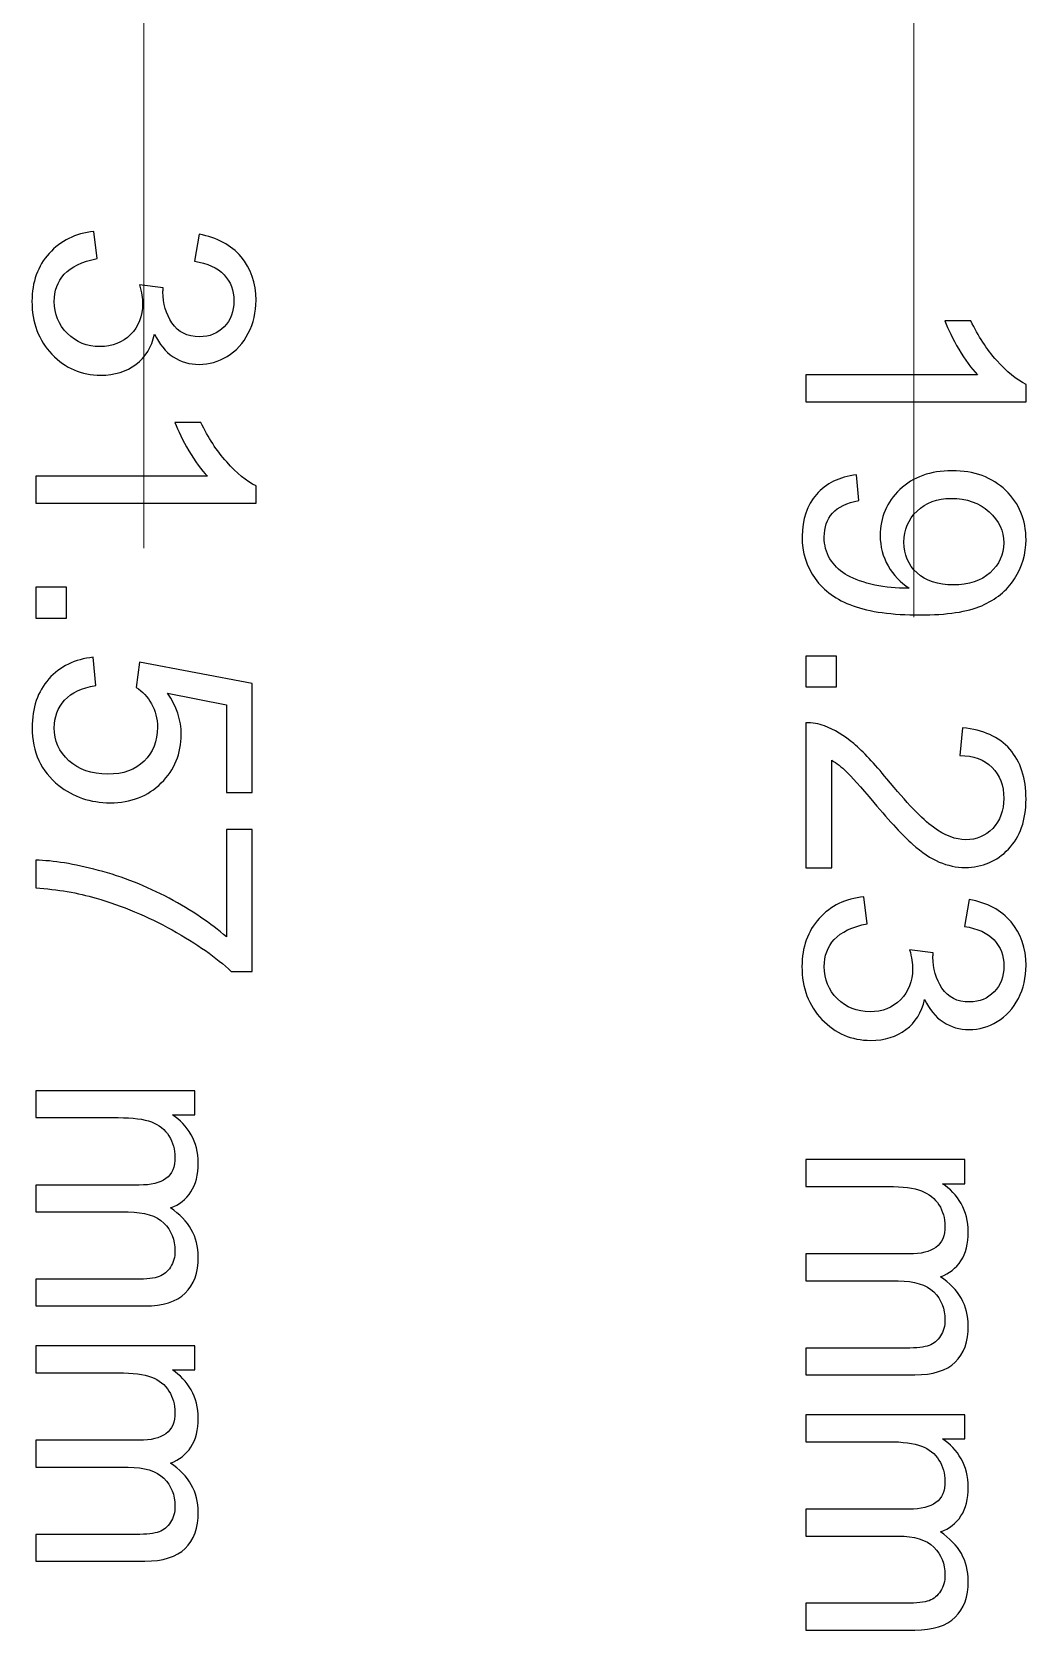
# Model space of a CAD drawing. Header units: millimetres. Extents: x -819 to 558, y -342 to 336.
# Drawn here: x 406.92 to 434.4, y -341.8 to -297.64 of the extents above; entities that cross this region are included whole.
import ezdxf

# ---------------------------------------------------------------- set-up
doc = ezdxf.new("R2010")
doc.units = ezdxf.units.MM
doc.header["$MEASUREMENT"] = 0
doc.layers.add('#Layer 1', color=7, linetype='Continuous')

msp = doc.modelspace()

# ---------------------------------------------------------------- linework, layer by layer
at = {"layer": '#Layer 1', "color": 250, "lineweight": 20}
for points in [[(410.016, -277.3101), (410.016, -277.3101), (410.0162, -311.904), (410.0162, -311.904)], [(431.2985, -296.5365), (431.2985, -296.5365), (431.2986, -313.8081), (431.2986, -313.8081)]]:
    msp.add_open_spline(points, degree=3, dxfattribs=at)
at = {"layer": '#Layer 1', "color": 250}
for points, knots in [([(408.6271, -303.1565), (408.6271, -303.1565), (408.7259, -303.9002), (408.7259, -303.9002), (408.7259, -303.9002), (408.304, -303.9862), (408.0006, -304.1316), (407.8143, -304.3362), (407.8143, -304.3362), (407.628, -304.5422), (407.5349, -304.792), (407.5349, -305.0869), (407.5349, -305.0869), (407.5349, -305.4369), (407.6563, -305.7332), (407.899, -305.9745), (407.899, -305.9745), (408.1417, -306.2144), (408.4423, -306.3357), (408.8007, -306.3357), (408.8007, -306.3357), (409.1422, -306.3357), (409.4244, -306.2243), (409.6459, -306.0013), (409.6459, -306.0013), (409.8675, -305.7769), (409.979, -305.4933), (409.979, -305.149), (409.979, -305.149), (409.979, -305.0079), (409.9507, -304.8329), (409.8957, -304.6241), (409.8957, -304.6241), (409.8957, -304.6241), (410.549, -304.7073), (410.549, -304.7073), (410.549, -304.7073), (410.5434, -304.7567), (410.5406, -304.7962), (410.5406, -304.8273), (410.5406, -304.8273), (410.5406, -305.1434), (410.6238, -305.4284), (410.7889, -305.6824), (410.7889, -305.6824), (410.954, -305.9364), (411.2094, -306.0634), (411.5538, -306.0634), (411.5538, -306.0634), (411.8261, -306.0634), (412.0533, -305.9703), (412.2311, -305.7854), (412.2311, -305.7854), (412.4103, -305.6006), (412.5006, -305.3621), (412.5006, -305.07), (412.5006, -305.07), (412.5006, -304.7807), (412.4089, -304.5394), (412.2283, -304.3475), (412.2283, -304.3475), (412.0462, -304.1542), (411.7725, -304.03), (411.4084, -303.9749), (411.4084, -303.9749), (411.4084, -303.9749), (411.5411, -303.2313), (411.5411, -303.2313), (411.5411, -303.2313), (412.0406, -303.3216), (412.4272, -303.529), (412.701, -303.8508), (412.701, -303.8508), (412.9748, -304.1739), (413.113, -304.5747), (413.113, -305.0545), (413.113, -305.0545), (413.113, -305.3847), (413.0411, -305.6895), (412.9, -305.9674), (412.9, -305.9674), (412.7574, -306.2454), (412.5641, -306.4585), (412.3186, -306.6067), (412.3186, -306.6067), (412.0731, -306.7534), (411.8134, -306.8282), (411.5368, -306.8282), (411.5368, -306.8282), (411.2758, -306.8282), (411.0373, -306.7577), (410.8214, -306.6166), (410.8214, -306.6166), (410.6069, -306.4754), (410.4362, -306.268), (410.3092, -305.9928), (410.3092, -305.9928), (410.2273, -306.3513), (410.0552, -306.6293), (409.7941, -306.8282), (409.7941, -306.8282), (409.5345, -307.0258), (409.2085, -307.1246), (408.8176, -307.1246), (408.8176, -307.1246), (408.2884, -307.1246), (407.8397, -306.9326), (407.4714, -306.546), (407.4714, -306.546), (407.1031, -306.1608), (406.9197, -305.6725), (406.9197, -305.0827), (406.9197, -305.0827), (406.9197, -304.5507), (407.0777, -304.109), (407.3952, -303.7576), (407.3952, -303.7576), (407.7113, -303.4063), (408.1219, -303.2059), (408.6271, -303.1565)], [0, 0, 0, 0, 0.0333333, 0.0333333, 0.0333333, 0.0333333, 0.0666667, 0.0666667, 0.0666667, 0.0666667, 0.1, 0.1, 0.1, 0.1, 0.1333333, 0.1333333, 0.1333333, 0.1333333, 0.1666667, 0.1666667, 0.1666667, 0.1666667, 0.2, 0.2, 0.2, 0.2, 0.2333333, 0.2333333, 0.2333333, 0.2333333, 0.2666667, 0.2666667, 0.2666667, 0.2666667, 0.3, 0.3, 0.3, 0.3, 0.3333333, 0.3333333, 0.3333333, 0.3333333, 0.3666667, 0.3666667, 0.3666667, 0.3666667, 0.4, 0.4, 0.4, 0.4, 0.4333333, 0.4333333, 0.4333333, 0.4333333, 0.4666667, 0.4666667, 0.4666667, 0.4666667, 0.5, 0.5, 0.5, 0.5, 0.5333333, 0.5333333, 0.5333333, 0.5333333, 0.5666667, 0.5666667, 0.5666667, 0.5666667, 0.6, 0.6, 0.6, 0.6, 0.6333333, 0.6333333, 0.6333333, 0.6333333, 0.6666667, 0.6666667, 0.6666667, 0.6666667, 0.7, 0.7, 0.7, 0.7, 0.7333333, 0.7333333, 0.7333333, 0.7333333, 0.7666667, 0.7666667, 0.7666667, 0.7666667, 0.8, 0.8, 0.8, 0.8, 0.8333333, 0.8333333, 0.8333333, 0.8333333, 0.8666667, 0.8666667, 0.8666667, 0.8666667, 0.9, 0.9, 0.9, 0.9, 0.9333333, 0.9333333, 0.9333333, 0.9333333, 0.9666667, 0.9666667, 0.9666667, 0.9666667, 1, 1, 1, 1]), ([(428.3093, -307.8588), (428.3093, -307.8588), (428.3093, -307.1152), (428.3093, -307.1152), (428.3093, -307.1152), (428.3093, -307.1152), (433.0507, -307.1152), (433.0507, -307.1152), (433.0507, -307.1152), (432.8799, -306.936), (432.7092, -306.7017), (432.5384, -306.4096), (432.5384, -306.4096), (432.3677, -306.1189), (432.2393, -305.8579), (432.1546, -305.6265), (432.1546, -305.6265), (432.1546, -305.6265), (432.8729, -305.6265), (432.8729, -305.6265), (432.8729, -305.6265), (433.069, -306.0427), (433.3061, -306.4068), (433.5841, -306.7187), (433.5841, -306.7187), (433.8635, -307.0291), (434.133, -307.2507), (434.3954, -307.3805), (434.3954, -307.3805), (434.3954, -307.3805), (434.3954, -307.8588), (434.3954, -307.8588), (434.3954, -307.8588), (434.3954, -307.8588), (428.3093, -307.8588), (428.3093, -307.8588)], [0, 0, 0, 0, 0.1111111, 0.1111111, 0.1111111, 0.1111111, 0.2222222, 0.2222222, 0.2222222, 0.2222222, 0.3333333, 0.3333333, 0.3333333, 0.3333333, 0.4444444, 0.4444444, 0.4444444, 0.4444444, 0.5555556, 0.5555556, 0.5555556, 0.5555556, 0.6666667, 0.6666667, 0.6666667, 0.6666667, 0.7777778, 0.7777778, 0.7777778, 0.7777778, 0.8888889, 0.8888889, 0.8888889, 0.8888889, 1, 1, 1, 1]), ([(407.0269, -310.6636), (407.0269, -310.6636), (407.0269, -309.92), (407.0269, -309.92), (407.0269, -309.92), (407.0269, -309.92), (411.7683, -309.92), (411.7683, -309.92), (411.7683, -309.92), (411.5975, -309.7408), (411.4268, -309.5065), (411.256, -309.2144), (411.256, -309.2144), (411.0853, -308.9237), (410.9569, -308.6627), (410.8722, -308.4313), (410.8722, -308.4313), (410.8722, -308.4313), (411.5905, -308.4313), (411.5905, -308.4313), (411.5905, -308.4313), (411.7866, -308.8475), (412.0237, -309.2116), (412.3017, -309.5235), (412.3017, -309.5235), (412.5811, -309.8339), (412.8506, -310.0555), (413.113, -310.1853), (413.113, -310.1853), (413.113, -310.1853), (413.113, -310.6636), (413.113, -310.6636), (413.113, -310.6636), (413.113, -310.6636), (407.0269, -310.6636), (407.0269, -310.6636)], [0, 0, 0, 0, 0.1111111, 0.1111111, 0.1111111, 0.1111111, 0.2222222, 0.2222222, 0.2222222, 0.2222222, 0.3333333, 0.3333333, 0.3333333, 0.3333333, 0.4444444, 0.4444444, 0.4444444, 0.4444444, 0.5555556, 0.5555556, 0.5555556, 0.5555556, 0.6666667, 0.6666667, 0.6666667, 0.6666667, 0.7777778, 0.7777778, 0.7777778, 0.7777778, 0.8888889, 0.8888889, 0.8888889, 0.8888889, 1, 1, 1, 1]), ([(429.7105, -309.8767), (429.7105, -309.8767), (429.7769, -310.5922), (429.7769, -310.5922), (429.7769, -310.5922), (429.441, -310.6529), (429.1969, -310.7686), (429.0445, -310.9393), (429.0445, -310.9393), (428.8935, -311.1101), (428.8173, -311.3288), (428.8173, -311.5969), (428.8173, -311.5969), (428.8173, -311.8255), (428.8695, -312.0259), (428.9753, -312.198), (428.9753, -312.198), (429.0798, -312.3702), (429.2195, -312.5113), (429.3944, -312.6214), (429.3944, -312.6214), (429.5694, -312.7328), (429.8065, -312.8246), (430.1028, -312.8994), (430.1028, -312.8994), (430.4006, -312.9727), (430.704, -313.0108), (431.013, -313.0108), (431.013, -313.0108), (431.0455, -313.0108), (431.0963, -313.0094), (431.1612, -313.0066), (431.1612, -313.0066), (430.9255, -312.857), (430.7322, -312.6538), (430.5854, -312.397), (430.5854, -312.397), (430.4373, -312.1388), (430.3639, -311.8594), (430.3639, -311.5602), (430.3639, -311.5602), (430.3639, -311.0579), (430.5459, -310.6331), (430.91, -310.286), (430.91, -310.286), (431.2741, -309.9388), (431.7524, -309.7653), (432.3479, -309.7653), (432.3479, -309.7653), (432.9632, -309.7653), (433.4571, -309.9459), (433.8324, -310.3085), (433.8324, -310.3085), (434.2078, -310.6712), (434.3954, -311.1256), (434.3954, -311.6717), (434.3954, -311.6717), (434.3954, -312.0654), (434.2882, -312.4252), (434.0765, -312.7526), (434.0765, -312.7526), (433.8649, -313.0786), (433.5615, -313.3269), (433.1692, -313.4963), (433.1692, -313.4963), (432.7769, -313.6656), (432.2082, -313.7503), (431.4631, -313.7503), (431.4631, -313.7503), (430.6899, -313.7503), (430.0732, -313.667), (429.6132, -313.4991), (429.6132, -313.4991), (429.1546, -313.3297), (428.806, -313.08), (428.5661, -312.7484), (428.5661, -312.7484), (428.3262, -312.4153), (428.2063, -312.0273), (428.2063, -311.58), (428.2063, -311.58), (428.2063, -311.1058), (428.3375, -310.7192), (428.6014, -310.4186), (428.6014, -310.4186), (428.8639, -310.118), (429.2336, -309.9374), (429.7105, -309.8767)], [0, 0, 0, 0, 0.0454545, 0.0454545, 0.0454545, 0.0454545, 0.0909091, 0.0909091, 0.0909091, 0.0909091, 0.1363636, 0.1363636, 0.1363636, 0.1363636, 0.1818182, 0.1818182, 0.1818182, 0.1818182, 0.2272727, 0.2272727, 0.2272727, 0.2272727, 0.2727273, 0.2727273, 0.2727273, 0.2727273, 0.3181818, 0.3181818, 0.3181818, 0.3181818, 0.3636364, 0.3636364, 0.3636364, 0.3636364, 0.4090909, 0.4090909, 0.4090909, 0.4090909, 0.4545455, 0.4545455, 0.4545455, 0.4545455, 0.5, 0.5, 0.5, 0.5, 0.5454545, 0.5454545, 0.5454545, 0.5454545, 0.5909091, 0.5909091, 0.5909091, 0.5909091, 0.6363636, 0.6363636, 0.6363636, 0.6363636, 0.6818182, 0.6818182, 0.6818182, 0.6818182, 0.7272727, 0.7272727, 0.7272727, 0.7272727, 0.7727273, 0.7727273, 0.7727273, 0.7727273, 0.8181818, 0.8181818, 0.8181818, 0.8181818, 0.8636364, 0.8636364, 0.8636364, 0.8636364, 0.9090909, 0.9090909, 0.9090909, 0.9090909, 0.9545455, 0.9545455, 0.9545455, 0.9545455, 1, 1, 1, 1]), ([(432.386, -312.9233), (432.8122, -312.9233), (433.1523, -312.8105), (433.402, -312.5833), (433.402, -312.5833), (433.6532, -312.3547), (433.7788, -312.0823), (433.7788, -311.762), (433.7788, -311.762), (433.7788, -311.4318), (433.6433, -311.1439), (433.3738, -310.8984), (433.3738, -310.8984), (433.1029, -310.6529), (432.7529, -310.5301), (432.3239, -310.5301), (432.3239, -310.5301), (431.9373, -310.5301), (431.624, -310.6472), (431.3827, -310.8801), (431.3827, -310.8801), (431.1414, -311.1129), (431.0215, -311.3993), (431.0215, -311.7408), (431.0215, -311.7408), (431.0215, -312.0866), (431.1414, -312.3688), (431.3827, -312.5903), (431.3827, -312.5903), (431.624, -312.8133), (431.9584, -312.9233), (432.386, -312.9233)], [0, 0, 0, 0, 0.125, 0.125, 0.125, 0.125, 0.25, 0.25, 0.25, 0.25, 0.375, 0.375, 0.375, 0.375, 0.5, 0.5, 0.5, 0.5, 0.625, 0.625, 0.625, 0.625, 0.75, 0.75, 0.75, 0.75, 0.875, 0.875, 0.875, 0.875, 1, 1, 1, 1]), ([(407.0269, -312.9878), (407.0269, -312.9878), (407.875, -312.9878), (407.875, -312.9878), (407.875, -312.9878), (407.875, -312.9878), (407.875, -313.8358), (407.875, -313.8358), (407.875, -313.8358), (407.875, -313.8358), (407.0269, -313.8358), (407.0269, -313.8358), (407.0269, -313.8358), (407.0269, -313.8358), (407.0269, -312.9878), (407.0269, -312.9878)], [0, 0, 0, 0, 0.25, 0.25, 0.25, 0.25, 0.5, 0.5, 0.5, 0.5, 0.75, 0.75, 0.75, 0.75, 1, 1, 1, 1]), ([(428.3093, -314.8919), (428.3093, -314.8919), (429.1574, -314.8919), (429.1574, -314.8919), (429.1574, -314.8919), (429.1574, -314.8919), (429.1574, -315.7399), (429.1574, -315.7399), (429.1574, -315.7399), (429.1574, -315.7399), (428.3093, -315.7399), (428.3093, -315.7399), (428.3093, -315.7399), (428.3093, -315.7399), (428.3093, -314.8919), (428.3093, -314.8919)], [0, 0, 0, 0, 0.25, 0.25, 0.25, 0.25, 0.5, 0.5, 0.5, 0.5, 0.75, 0.75, 0.75, 0.75, 1, 1, 1, 1]), ([(408.6144, -314.9224), (408.6144, -314.9224), (408.6807, -315.7041), (408.6807, -315.7041), (408.6807, -315.7041), (408.2997, -315.762), (408.0147, -315.896), (407.8228, -316.1063), (407.8228, -316.1063), (407.6309, -316.318), (407.5349, -316.572), (407.5349, -316.8697), (407.5349, -316.8697), (407.5349, -317.2281), (407.6704, -317.5315), (407.9399, -317.7785), (407.9399, -317.7785), (408.2108, -318.0268), (408.5693, -318.151), (409.0152, -318.151), (409.0152, -318.151), (409.4399, -318.151), (409.7743, -318.0325), (410.0199, -317.794), (410.0199, -317.794), (410.2654, -317.5555), (410.3882, -317.2437), (410.3882, -316.857), (410.3882, -316.857), (410.3882, -316.6171), (410.3331, -316.4012), (410.2245, -316.2079), (410.2245, -316.2079), (410.1158, -316.0146), (409.9747, -315.8636), (409.8012, -315.7535), (409.8012, -315.7535), (409.8012, -315.7535), (409.8915, -315.055), (409.8915, -315.055), (409.8915, -315.055), (409.8915, -315.055), (413.0044, -315.642), (413.0044, -315.642), (413.0044, -315.642), (413.0044, -315.642), (413.0044, -318.6562), (413.0044, -318.6562), (413.0044, -318.6562), (413.0044, -318.6562), (412.2932, -318.6562), (412.2932, -318.6562), (412.2932, -318.6562), (412.2932, -318.6562), (412.2932, -316.2375), (412.2932, -316.2375), (412.2932, -316.2375), (412.2932, -316.2375), (410.6648, -315.9101), (410.6648, -315.9101), (410.6648, -315.9101), (410.9188, -316.2742), (411.0458, -316.6566), (411.0458, -317.056), (411.0458, -317.056), (411.0458, -317.5851), (410.8623, -318.0311), (410.4954, -318.3951), (410.4954, -318.3951), (410.1285, -318.7592), (409.6572, -318.9412), (409.0815, -318.9412), (409.0815, -318.9412), (408.5326, -318.9412), (408.0584, -318.7804), (407.6591, -318.4614), (407.6591, -318.4614), (407.1694, -318.072), (406.9239, -317.5414), (406.9239, -316.8697), (406.9239, -316.8697), (406.9239, -316.318), (407.0777, -315.8678), (407.3867, -315.5193), (407.3867, -315.5193), (407.6958, -315.1707), (408.105, -314.9718), (408.6144, -314.9224)], [0, 0, 0, 0, 0.0454545, 0.0454545, 0.0454545, 0.0454545, 0.0909091, 0.0909091, 0.0909091, 0.0909091, 0.1363636, 0.1363636, 0.1363636, 0.1363636, 0.1818182, 0.1818182, 0.1818182, 0.1818182, 0.2272727, 0.2272727, 0.2272727, 0.2272727, 0.2727273, 0.2727273, 0.2727273, 0.2727273, 0.3181818, 0.3181818, 0.3181818, 0.3181818, 0.3636364, 0.3636364, 0.3636364, 0.3636364, 0.4090909, 0.4090909, 0.4090909, 0.4090909, 0.4545455, 0.4545455, 0.4545455, 0.4545455, 0.5, 0.5, 0.5, 0.5, 0.5454545, 0.5454545, 0.5454545, 0.5454545, 0.5909091, 0.5909091, 0.5909091, 0.5909091, 0.6363636, 0.6363636, 0.6363636, 0.6363636, 0.6818182, 0.6818182, 0.6818182, 0.6818182, 0.7272727, 0.7272727, 0.7272727, 0.7272727, 0.7727273, 0.7727273, 0.7727273, 0.7727273, 0.8181818, 0.8181818, 0.8181818, 0.8181818, 0.8636364, 0.8636364, 0.8636364, 0.8636364, 0.9090909, 0.9090909, 0.9090909, 0.9090909, 0.9545455, 0.9545455, 0.9545455, 0.9545455, 1, 1, 1, 1]), ([(429.0247, -320.7381), (429.0247, -320.7381), (428.3093, -320.7381), (428.3093, -320.7381), (428.3093, -320.7381), (428.3093, -320.7381), (428.3093, -316.7319), (428.3093, -316.7319), (428.3093, -316.7319), (428.4885, -316.7263), (428.6607, -316.7545), (428.8258, -316.818), (428.8258, -316.818), (429.0995, -316.9196), (429.3676, -317.0833), (429.6329, -317.3077), (429.6329, -317.3077), (429.8968, -317.5334), (430.203, -317.8566), (430.5502, -318.2813), (430.5502, -318.2813), (431.0906, -318.9403), (431.5182, -319.3848), (431.8343, -319.6177), (431.8343, -319.6177), (432.1489, -319.8491), (432.4481, -319.9648), (432.7289, -319.9648), (432.7289, -319.9648), (433.0238, -319.9648), (433.2722, -319.859), (433.4754, -319.6487), (433.4754, -319.6487), (433.6772, -319.437), (433.7788, -319.1619), (433.7788, -318.8232), (433.7788, -318.8232), (433.7788, -318.4648), (433.6715, -318.1783), (433.4556, -317.9638), (433.4556, -317.9638), (433.2412, -317.7479), (432.9434, -317.6393), (432.5638, -317.6364), (432.5638, -317.6364), (432.5638, -317.6364), (432.6414, -316.8716), (432.6414, -316.8716), (432.6414, -316.8716), (433.2129, -316.9238), (433.6476, -317.1214), (433.9467, -317.4629), (433.9467, -317.4629), (434.2459, -317.8044), (434.3954, -318.2644), (434.3954, -318.8401), (434.3954, -318.8401), (434.3954, -319.4215), (434.2332, -319.8815), (433.9114, -320.2202), (433.9114, -320.2202), (433.5883, -320.5603), (433.1889, -320.7296), (432.712, -320.7296), (432.712, -320.7296), (432.4693, -320.7296), (432.2308, -320.6788), (431.9965, -320.58), (431.9965, -320.58), (431.7623, -320.4813), (431.5154, -320.3162), (431.2571, -320.0861), (431.2571, -320.0861), (430.9975, -319.8561), (430.6419, -319.4737), (430.1903, -318.9389), (430.1903, -318.9389), (429.815, -318.493), (429.561, -318.2065), (429.4269, -318.0795), (429.4269, -318.0795), (429.2943, -317.9525), (429.1602, -317.8481), (429.0247, -317.7649), (429.0247, -317.7649), (429.0247, -317.7649), (429.0247, -320.7381), (429.0247, -320.7381)], [0, 0, 0, 0, 0.0454545, 0.0454545, 0.0454545, 0.0454545, 0.0909091, 0.0909091, 0.0909091, 0.0909091, 0.1363636, 0.1363636, 0.1363636, 0.1363636, 0.1818182, 0.1818182, 0.1818182, 0.1818182, 0.2272727, 0.2272727, 0.2272727, 0.2272727, 0.2727273, 0.2727273, 0.2727273, 0.2727273, 0.3181818, 0.3181818, 0.3181818, 0.3181818, 0.3636364, 0.3636364, 0.3636364, 0.3636364, 0.4090909, 0.4090909, 0.4090909, 0.4090909, 0.4545455, 0.4545455, 0.4545455, 0.4545455, 0.5, 0.5, 0.5, 0.5, 0.5454545, 0.5454545, 0.5454545, 0.5454545, 0.5909091, 0.5909091, 0.5909091, 0.5909091, 0.6363636, 0.6363636, 0.6363636, 0.6363636, 0.6818182, 0.6818182, 0.6818182, 0.6818182, 0.7272727, 0.7272727, 0.7272727, 0.7272727, 0.7727273, 0.7727273, 0.7727273, 0.7727273, 0.8181818, 0.8181818, 0.8181818, 0.8181818, 0.8636364, 0.8636364, 0.8636364, 0.8636364, 0.9090909, 0.9090909, 0.9090909, 0.9090909, 0.9545455, 0.9545455, 0.9545455, 0.9545455, 1, 1, 1, 1]), ([(412.2932, -319.6807), (412.2932, -319.6807), (413.0086, -319.6807), (413.0086, -319.6807), (413.0086, -319.6807), (413.0086, -319.6807), (413.0086, -323.6036), (413.0086, -323.6036), (413.0086, -323.6036), (413.0086, -323.6036), (412.4301, -323.6036), (412.4301, -323.6036), (412.4301, -323.6036), (412.0194, -323.2183), (411.4733, -322.8359), (410.7932, -322.4563), (410.7932, -322.4563), (410.113, -322.0781), (409.4117, -321.7846), (408.6934, -321.5786), (408.6934, -321.5786), (408.1854, -321.429), (407.6309, -321.3345), (407.0269, -321.2936), (407.0269, -321.2936), (407.0269, -321.2936), (407.0269, -320.5287), (407.0269, -320.5287), (407.0269, -320.5287), (407.5039, -320.5372), (408.0796, -320.6303), (408.7555, -320.8096), (408.7555, -320.8096), (409.43, -320.9888), (410.082, -321.2456), (410.7085, -321.58), (410.7085, -321.58), (411.335, -321.9159), (411.8642, -322.2715), (412.2932, -322.6496), (412.2932, -322.6496), (412.2932, -322.6496), (412.2932, -319.6807), (412.2932, -319.6807)], [0, 0, 0, 0, 0.0909091, 0.0909091, 0.0909091, 0.0909091, 0.1818182, 0.1818182, 0.1818182, 0.1818182, 0.2727273, 0.2727273, 0.2727273, 0.2727273, 0.3636364, 0.3636364, 0.3636364, 0.3636364, 0.4545455, 0.4545455, 0.4545455, 0.4545455, 0.5454545, 0.5454545, 0.5454545, 0.5454545, 0.6363636, 0.6363636, 0.6363636, 0.6363636, 0.7272727, 0.7272727, 0.7272727, 0.7272727, 0.8181818, 0.8181818, 0.8181818, 0.8181818, 0.9090909, 0.9090909, 0.9090909, 0.9090909, 1, 1, 1, 1]), ([(429.9095, -321.5396), (429.9095, -321.5396), (430.0083, -322.2833), (430.0083, -322.2833), (430.0083, -322.2833), (429.5864, -322.3693), (429.283, -322.5147), (429.0967, -322.7193), (429.0967, -322.7193), (428.9104, -322.9253), (428.8173, -323.1751), (428.8173, -323.47), (428.8173, -323.47), (428.8173, -323.82), (428.9387, -324.1163), (429.1814, -324.3576), (429.1814, -324.3576), (429.4241, -324.5975), (429.7247, -324.7188), (430.0831, -324.7188), (430.0831, -324.7188), (430.4246, -324.7188), (430.7068, -324.6074), (430.9283, -324.3844), (430.9283, -324.3844), (431.1499, -324.16), (431.2614, -323.8764), (431.2614, -323.5321), (431.2614, -323.5321), (431.2614, -323.391), (431.2331, -323.216), (431.1781, -323.0072), (431.1781, -323.0072), (431.1781, -323.0072), (431.8314, -323.0904), (431.8314, -323.0904), (431.8314, -323.0904), (431.8258, -323.1398), (431.823, -323.1793), (431.823, -323.2104), (431.823, -323.2104), (431.823, -323.5265), (431.9062, -323.8115), (432.0713, -324.0655), (432.0713, -324.0655), (432.2364, -324.3195), (432.4918, -324.4465), (432.8362, -324.4465), (432.8362, -324.4465), (433.1085, -324.4465), (433.3357, -324.3534), (433.5135, -324.1685), (433.5135, -324.1685), (433.6927, -323.9837), (433.783, -323.7452), (433.783, -323.4531), (433.783, -323.4531), (433.783, -323.1638), (433.6913, -322.9225), (433.5107, -322.7306), (433.5107, -322.7306), (433.3286, -322.5373), (433.0549, -322.4131), (432.6908, -322.358), (432.6908, -322.358), (432.6908, -322.358), (432.8235, -321.6144), (432.8235, -321.6144), (432.8235, -321.6144), (433.323, -321.7047), (433.7096, -321.9121), (433.9834, -322.2339), (433.9834, -322.2339), (434.2572, -322.557), (434.3954, -322.9578), (434.3954, -323.4376), (434.3954, -323.4376), (434.3954, -323.7678), (434.3235, -324.0726), (434.1824, -324.3505), (434.1824, -324.3505), (434.0398, -324.6285), (433.8465, -324.8416), (433.601, -324.9898), (433.601, -324.9898), (433.3555, -325.1365), (433.0958, -325.2113), (432.8192, -325.2113), (432.8192, -325.2113), (432.5582, -325.2113), (432.3197, -325.1408), (432.1038, -324.9997), (432.1038, -324.9997), (431.8893, -324.8585), (431.7186, -324.6511), (431.5916, -324.3759), (431.5916, -324.3759), (431.5097, -324.7344), (431.3376, -325.0124), (431.0765, -325.2113), (431.0765, -325.2113), (430.8169, -325.4089), (430.4909, -325.5077), (430.1, -325.5077), (430.1, -325.5077), (429.5708, -325.5077), (429.1221, -325.3157), (428.7538, -324.9291), (428.7538, -324.9291), (428.3855, -324.5439), (428.2021, -324.0556), (428.2021, -323.4658), (428.2021, -323.4658), (428.2021, -322.9338), (428.3601, -322.4921), (428.6776, -322.1407), (428.6776, -322.1407), (428.9937, -321.7894), (429.4043, -321.589), (429.9095, -321.5396)], [0, 0, 0, 0, 0.0333333, 0.0333333, 0.0333333, 0.0333333, 0.0666667, 0.0666667, 0.0666667, 0.0666667, 0.1, 0.1, 0.1, 0.1, 0.1333333, 0.1333333, 0.1333333, 0.1333333, 0.1666667, 0.1666667, 0.1666667, 0.1666667, 0.2, 0.2, 0.2, 0.2, 0.2333333, 0.2333333, 0.2333333, 0.2333333, 0.2666667, 0.2666667, 0.2666667, 0.2666667, 0.3, 0.3, 0.3, 0.3, 0.3333333, 0.3333333, 0.3333333, 0.3333333, 0.3666667, 0.3666667, 0.3666667, 0.3666667, 0.4, 0.4, 0.4, 0.4, 0.4333333, 0.4333333, 0.4333333, 0.4333333, 0.4666667, 0.4666667, 0.4666667, 0.4666667, 0.5, 0.5, 0.5, 0.5, 0.5333333, 0.5333333, 0.5333333, 0.5333333, 0.5666667, 0.5666667, 0.5666667, 0.5666667, 0.6, 0.6, 0.6, 0.6, 0.6333333, 0.6333333, 0.6333333, 0.6333333, 0.6666667, 0.6666667, 0.6666667, 0.6666667, 0.7, 0.7, 0.7, 0.7, 0.7333333, 0.7333333, 0.7333333, 0.7333333, 0.7666667, 0.7666667, 0.7666667, 0.7666667, 0.8, 0.8, 0.8, 0.8, 0.8333333, 0.8333333, 0.8333333, 0.8333333, 0.8666667, 0.8666667, 0.8666667, 0.8666667, 0.9, 0.9, 0.9, 0.9, 0.9333333, 0.9333333, 0.9333333, 0.9333333, 0.9666667, 0.9666667, 0.9666667, 0.9666667, 1, 1, 1, 1]), ([(407.0269, -326.8999), (407.0269, -326.8999), (411.4169, -326.8999), (411.4169, -326.8999), (411.4169, -326.8999), (411.4169, -326.8999), (411.4169, -327.5645), (411.4169, -327.5645), (411.4169, -327.5645), (411.4169, -327.5645), (410.8016, -327.5645), (410.8016, -327.5645), (410.8016, -327.5645), (411.0161, -327.7028), (411.1897, -327.8863), (411.3195, -328.1149), (411.3195, -328.1149), (411.4508, -328.3435), (411.5171, -328.6045), (411.5171, -328.8966), (411.5171, -328.8966), (411.5171, -329.2212), (411.4493, -329.4879), (411.3139, -329.6953), (411.3139, -329.6953), (411.1784, -329.9042), (410.9907, -330.0509), (410.748, -330.1356), (410.748, -330.1356), (411.2603, -330.4841), (411.5171, -330.9357), (411.5171, -331.4917), (411.5171, -331.4917), (411.5171, -331.9277), (411.3957, -332.2621), (411.1544, -332.4964), (411.1544, -332.4964), (410.9131, -332.7306), (410.542, -332.8478), (410.041, -332.8478), (410.041, -332.8478), (410.041, -332.8478), (407.0269, -332.8478), (407.0269, -332.8478), (407.0269, -332.8478), (407.0269, -332.8478), (407.0269, -332.1083), (407.0269, -332.1083), (407.0269, -332.1083), (407.0269, -332.1083), (409.7927, -332.1083), (409.7927, -332.1083), (409.7927, -332.1083), (410.0904, -332.1083), (410.3049, -332.0843), (410.4362, -332.0364), (410.4362, -332.0364), (410.566, -331.987), (410.6718, -331.8995), (410.7522, -331.7739), (410.7522, -331.7739), (410.8313, -331.6469), (410.8722, -331.4973), (410.8722, -331.3266), (410.8722, -331.3266), (410.8722, -331.0175), (410.7692, -330.7621), (410.5632, -330.5575), (410.5632, -330.5575), (410.3585, -330.3543), (410.0298, -330.2513), (409.5782, -330.2513), (409.5782, -330.2513), (409.5782, -330.2513), (407.0269, -330.2513), (407.0269, -330.2513), (407.0269, -330.2513), (407.0269, -330.2513), (407.0269, -329.5076), (407.0269, -329.5076), (407.0269, -329.5076), (407.0269, -329.5076), (409.8788, -329.5076), (409.8788, -329.5076), (409.8788, -329.5076), (410.2104, -329.5076), (410.4587, -329.447), (410.6238, -329.3256), (410.6238, -329.3256), (410.7889, -329.2043), (410.8722, -329.0067), (410.8722, -328.7301), (410.8722, -328.7301), (410.8722, -328.5213), (410.8172, -328.328), (410.7057, -328.1502), (410.7057, -328.1502), (410.5956, -327.9724), (410.4347, -327.8425), (410.2231, -327.7635), (410.2231, -327.7635), (410.01, -327.6831), (409.7038, -327.6436), (409.3044, -327.6436), (409.3044, -327.6436), (409.3044, -327.6436), (407.0269, -327.6436), (407.0269, -327.6436), (407.0269, -327.6436), (407.0269, -327.6436), (407.0269, -326.8999), (407.0269, -326.8999)], [0, 0, 0, 0, 0.0357143, 0.0357143, 0.0357143, 0.0357143, 0.0714286, 0.0714286, 0.0714286, 0.0714286, 0.1071429, 0.1071429, 0.1071429, 0.1071429, 0.1428571, 0.1428571, 0.1428571, 0.1428571, 0.1785714, 0.1785714, 0.1785714, 0.1785714, 0.2142857, 0.2142857, 0.2142857, 0.2142857, 0.25, 0.25, 0.25, 0.25, 0.2857143, 0.2857143, 0.2857143, 0.2857143, 0.3214286, 0.3214286, 0.3214286, 0.3214286, 0.3571429, 0.3571429, 0.3571429, 0.3571429, 0.3928571, 0.3928571, 0.3928571, 0.3928571, 0.4285714, 0.4285714, 0.4285714, 0.4285714, 0.4642857, 0.4642857, 0.4642857, 0.4642857, 0.5, 0.5, 0.5, 0.5, 0.5357143, 0.5357143, 0.5357143, 0.5357143, 0.5714286, 0.5714286, 0.5714286, 0.5714286, 0.6071429, 0.6071429, 0.6071429, 0.6071429, 0.6428571, 0.6428571, 0.6428571, 0.6428571, 0.6785714, 0.6785714, 0.6785714, 0.6785714, 0.7142857, 0.7142857, 0.7142857, 0.7142857, 0.75, 0.75, 0.75, 0.75, 0.7857143, 0.7857143, 0.7857143, 0.7857143, 0.8214286, 0.8214286, 0.8214286, 0.8214286, 0.8571429, 0.8571429, 0.8571429, 0.8571429, 0.8928571, 0.8928571, 0.8928571, 0.8928571, 0.9285714, 0.9285714, 0.9285714, 0.9285714, 0.9642857, 0.9642857, 0.9642857, 0.9642857, 1, 1, 1, 1]), ([(428.3093, -328.804), (428.3093, -328.804), (432.6993, -328.804), (432.6993, -328.804), (432.6993, -328.804), (432.6993, -328.804), (432.6993, -329.4686), (432.6993, -329.4686), (432.6993, -329.4686), (432.6993, -329.4686), (432.084, -329.4686), (432.084, -329.4686), (432.084, -329.4686), (432.2985, -329.6069), (432.4721, -329.7904), (432.6019, -330.019), (432.6019, -330.019), (432.7332, -330.2476), (432.7995, -330.5086), (432.7995, -330.8007), (432.7995, -330.8007), (432.7995, -331.1253), (432.7317, -331.392), (432.5963, -331.5994), (432.5963, -331.5994), (432.4608, -331.8083), (432.2731, -331.955), (432.0304, -332.0397), (432.0304, -332.0397), (432.5427, -332.3882), (432.7995, -332.8398), (432.7995, -333.3958), (432.7995, -333.3958), (432.7995, -333.8318), (432.6781, -334.1662), (432.4368, -334.4005), (432.4368, -334.4005), (432.1955, -334.6347), (431.8244, -334.7519), (431.3234, -334.7519), (431.3234, -334.7519), (431.3234, -334.7519), (428.3093, -334.7519), (428.3093, -334.7519), (428.3093, -334.7519), (428.3093, -334.7519), (428.3093, -334.0124), (428.3093, -334.0124), (428.3093, -334.0124), (428.3093, -334.0124), (431.0751, -334.0124), (431.0751, -334.0124), (431.0751, -334.0124), (431.3728, -334.0124), (431.5873, -333.9884), (431.7186, -333.9405), (431.7186, -333.9405), (431.8484, -333.8911), (431.9542, -333.8036), (432.0346, -333.678), (432.0346, -333.678), (432.1137, -333.551), (432.1546, -333.4014), (432.1546, -333.2307), (432.1546, -333.2307), (432.1546, -332.9216), (432.0516, -332.6662), (431.8456, -332.4616), (431.8456, -332.4616), (431.6409, -332.2584), (431.3122, -332.1554), (430.8606, -332.1554), (430.8606, -332.1554), (430.8606, -332.1554), (428.3093, -332.1554), (428.3093, -332.1554), (428.3093, -332.1554), (428.3093, -332.1554), (428.3093, -331.4117), (428.3093, -331.4117), (428.3093, -331.4117), (428.3093, -331.4117), (431.1612, -331.4117), (431.1612, -331.4117), (431.1612, -331.4117), (431.4928, -331.4117), (431.7411, -331.3511), (431.9062, -331.2297), (431.9062, -331.2297), (432.0713, -331.1084), (432.1546, -330.9108), (432.1546, -330.6342), (432.1546, -330.6342), (432.1546, -330.4254), (432.0996, -330.2321), (431.9881, -330.0543), (431.9881, -330.0543), (431.878, -329.8765), (431.7171, -329.7466), (431.5055, -329.6676), (431.5055, -329.6676), (431.2924, -329.5872), (430.9862, -329.5477), (430.5868, -329.5477), (430.5868, -329.5477), (430.5868, -329.5477), (428.3093, -329.5477), (428.3093, -329.5477), (428.3093, -329.5477), (428.3093, -329.5477), (428.3093, -328.804), (428.3093, -328.804)], [0, 0, 0, 0, 0.0357143, 0.0357143, 0.0357143, 0.0357143, 0.0714286, 0.0714286, 0.0714286, 0.0714286, 0.1071429, 0.1071429, 0.1071429, 0.1071429, 0.1428571, 0.1428571, 0.1428571, 0.1428571, 0.1785714, 0.1785714, 0.1785714, 0.1785714, 0.2142857, 0.2142857, 0.2142857, 0.2142857, 0.25, 0.25, 0.25, 0.25, 0.2857143, 0.2857143, 0.2857143, 0.2857143, 0.3214286, 0.3214286, 0.3214286, 0.3214286, 0.3571429, 0.3571429, 0.3571429, 0.3571429, 0.3928571, 0.3928571, 0.3928571, 0.3928571, 0.4285714, 0.4285714, 0.4285714, 0.4285714, 0.4642857, 0.4642857, 0.4642857, 0.4642857, 0.5, 0.5, 0.5, 0.5, 0.5357143, 0.5357143, 0.5357143, 0.5357143, 0.5714286, 0.5714286, 0.5714286, 0.5714286, 0.6071429, 0.6071429, 0.6071429, 0.6071429, 0.6428571, 0.6428571, 0.6428571, 0.6428571, 0.6785714, 0.6785714, 0.6785714, 0.6785714, 0.7142857, 0.7142857, 0.7142857, 0.7142857, 0.75, 0.75, 0.75, 0.75, 0.7857143, 0.7857143, 0.7857143, 0.7857143, 0.8214286, 0.8214286, 0.8214286, 0.8214286, 0.8571429, 0.8571429, 0.8571429, 0.8571429, 0.8928571, 0.8928571, 0.8928571, 0.8928571, 0.9285714, 0.9285714, 0.9285714, 0.9285714, 0.9642857, 0.9642857, 0.9642857, 0.9642857, 1, 1, 1, 1]), ([(407.0269, -333.9527), (407.0269, -333.9527), (411.4169, -333.9527), (411.4169, -333.9527), (411.4169, -333.9527), (411.4169, -333.9527), (411.4169, -334.6173), (411.4169, -334.6173), (411.4169, -334.6173), (411.4169, -334.6173), (410.8016, -334.6173), (410.8016, -334.6173), (410.8016, -334.6173), (411.0161, -334.7556), (411.1897, -334.9391), (411.3195, -335.1677), (411.3195, -335.1677), (411.4508, -335.3963), (411.5171, -335.6573), (411.5171, -335.9494), (411.5171, -335.9494), (411.5171, -336.274), (411.4493, -336.5407), (411.3139, -336.7481), (411.3139, -336.7481), (411.1784, -336.957), (410.9907, -337.1037), (410.748, -337.1884), (410.748, -337.1884), (411.2603, -337.5369), (411.5171, -337.9885), (411.5171, -338.5445), (411.5171, -338.5445), (411.5171, -338.9805), (411.3957, -339.3149), (411.1544, -339.5492), (411.1544, -339.5492), (410.9131, -339.7834), (410.542, -339.9006), (410.041, -339.9006), (410.041, -339.9006), (410.041, -339.9006), (407.0269, -339.9006), (407.0269, -339.9006), (407.0269, -339.9006), (407.0269, -339.9006), (407.0269, -339.1611), (407.0269, -339.1611), (407.0269, -339.1611), (407.0269, -339.1611), (409.7927, -339.1611), (409.7927, -339.1611), (409.7927, -339.1611), (410.0904, -339.1611), (410.3049, -339.1371), (410.4362, -339.0892), (410.4362, -339.0892), (410.566, -339.0398), (410.6718, -338.9523), (410.7522, -338.8267), (410.7522, -338.8267), (410.8313, -338.6997), (410.8722, -338.5501), (410.8722, -338.3794), (410.8722, -338.3794), (410.8722, -338.0703), (410.7692, -337.8149), (410.5632, -337.6103), (410.5632, -337.6103), (410.3585, -337.4071), (410.0298, -337.3041), (409.5782, -337.3041), (409.5782, -337.3041), (409.5782, -337.3041), (407.0269, -337.3041), (407.0269, -337.3041), (407.0269, -337.3041), (407.0269, -337.3041), (407.0269, -336.5604), (407.0269, -336.5604), (407.0269, -336.5604), (407.0269, -336.5604), (409.8788, -336.5604), (409.8788, -336.5604), (409.8788, -336.5604), (410.2104, -336.5604), (410.4587, -336.4998), (410.6238, -336.3784), (410.6238, -336.3784), (410.7889, -336.2571), (410.8722, -336.0595), (410.8722, -335.7829), (410.8722, -335.7829), (410.8722, -335.5741), (410.8172, -335.3808), (410.7057, -335.203), (410.7057, -335.203), (410.5956, -335.0252), (410.4347, -334.8953), (410.2231, -334.8163), (410.2231, -334.8163), (410.01, -334.7359), (409.7038, -334.6964), (409.3044, -334.6964), (409.3044, -334.6964), (409.3044, -334.6964), (407.0269, -334.6964), (407.0269, -334.6964), (407.0269, -334.6964), (407.0269, -334.6964), (407.0269, -333.9527), (407.0269, -333.9527)], [0, 0, 0, 0, 0.0357143, 0.0357143, 0.0357143, 0.0357143, 0.0714286, 0.0714286, 0.0714286, 0.0714286, 0.1071429, 0.1071429, 0.1071429, 0.1071429, 0.1428571, 0.1428571, 0.1428571, 0.1428571, 0.1785714, 0.1785714, 0.1785714, 0.1785714, 0.2142857, 0.2142857, 0.2142857, 0.2142857, 0.25, 0.25, 0.25, 0.25, 0.2857143, 0.2857143, 0.2857143, 0.2857143, 0.3214286, 0.3214286, 0.3214286, 0.3214286, 0.3571429, 0.3571429, 0.3571429, 0.3571429, 0.3928571, 0.3928571, 0.3928571, 0.3928571, 0.4285714, 0.4285714, 0.4285714, 0.4285714, 0.4642857, 0.4642857, 0.4642857, 0.4642857, 0.5, 0.5, 0.5, 0.5, 0.5357143, 0.5357143, 0.5357143, 0.5357143, 0.5714286, 0.5714286, 0.5714286, 0.5714286, 0.6071429, 0.6071429, 0.6071429, 0.6071429, 0.6428571, 0.6428571, 0.6428571, 0.6428571, 0.6785714, 0.6785714, 0.6785714, 0.6785714, 0.7142857, 0.7142857, 0.7142857, 0.7142857, 0.75, 0.75, 0.75, 0.75, 0.7857143, 0.7857143, 0.7857143, 0.7857143, 0.8214286, 0.8214286, 0.8214286, 0.8214286, 0.8571429, 0.8571429, 0.8571429, 0.8571429, 0.8928571, 0.8928571, 0.8928571, 0.8928571, 0.9285714, 0.9285714, 0.9285714, 0.9285714, 0.9642857, 0.9642857, 0.9642857, 0.9642857, 1, 1, 1, 1]), ([(428.3093, -335.8568), (428.3093, -335.8568), (432.6993, -335.8568), (432.6993, -335.8568), (432.6993, -335.8568), (432.6993, -335.8568), (432.6993, -336.5214), (432.6993, -336.5214), (432.6993, -336.5214), (432.6993, -336.5214), (432.084, -336.5214), (432.084, -336.5214), (432.084, -336.5214), (432.2985, -336.6597), (432.4721, -336.8432), (432.6019, -337.0718), (432.6019, -337.0718), (432.7332, -337.3004), (432.7995, -337.5614), (432.7995, -337.8535), (432.7995, -337.8535), (432.7995, -338.1781), (432.7317, -338.4448), (432.5963, -338.6522), (432.5963, -338.6522), (432.4608, -338.8611), (432.2731, -339.0078), (432.0304, -339.0925), (432.0304, -339.0925), (432.5427, -339.441), (432.7995, -339.8926), (432.7995, -340.4486), (432.7995, -340.4486), (432.7995, -340.8846), (432.6781, -341.219), (432.4368, -341.4533), (432.4368, -341.4533), (432.1955, -341.6875), (431.8244, -341.8047), (431.3234, -341.8047), (431.3234, -341.8047), (431.3234, -341.8047), (428.3093, -341.8047), (428.3093, -341.8047), (428.3093, -341.8047), (428.3093, -341.8047), (428.3093, -341.0652), (428.3093, -341.0652), (428.3093, -341.0652), (428.3093, -341.0652), (431.0751, -341.0652), (431.0751, -341.0652), (431.0751, -341.0652), (431.3728, -341.0652), (431.5873, -341.0412), (431.7186, -340.9933), (431.7186, -340.9933), (431.8484, -340.9439), (431.9542, -340.8564), (432.0346, -340.7308), (432.0346, -340.7308), (432.1137, -340.6038), (432.1546, -340.4542), (432.1546, -340.2835), (432.1546, -340.2835), (432.1546, -339.9744), (432.0516, -339.719), (431.8456, -339.5144), (431.8456, -339.5144), (431.6409, -339.3112), (431.3122, -339.2082), (430.8606, -339.2082), (430.8606, -339.2082), (430.8606, -339.2082), (428.3093, -339.2082), (428.3093, -339.2082), (428.3093, -339.2082), (428.3093, -339.2082), (428.3093, -338.4645), (428.3093, -338.4645), (428.3093, -338.4645), (428.3093, -338.4645), (431.1612, -338.4645), (431.1612, -338.4645), (431.1612, -338.4645), (431.4928, -338.4645), (431.7411, -338.4039), (431.9062, -338.2825), (431.9062, -338.2825), (432.0713, -338.1612), (432.1546, -337.9636), (432.1546, -337.687), (432.1546, -337.687), (432.1546, -337.4782), (432.0996, -337.2849), (431.9881, -337.1071), (431.9881, -337.1071), (431.878, -336.9293), (431.7171, -336.7994), (431.5055, -336.7204), (431.5055, -336.7204), (431.2924, -336.64), (430.9862, -336.6005), (430.5868, -336.6005), (430.5868, -336.6005), (430.5868, -336.6005), (428.3093, -336.6005), (428.3093, -336.6005), (428.3093, -336.6005), (428.3093, -336.6005), (428.3093, -335.8568), (428.3093, -335.8568)], [0, 0, 0, 0, 0.0357143, 0.0357143, 0.0357143, 0.0357143, 0.0714286, 0.0714286, 0.0714286, 0.0714286, 0.1071429, 0.1071429, 0.1071429, 0.1071429, 0.1428571, 0.1428571, 0.1428571, 0.1428571, 0.1785714, 0.1785714, 0.1785714, 0.1785714, 0.2142857, 0.2142857, 0.2142857, 0.2142857, 0.25, 0.25, 0.25, 0.25, 0.2857143, 0.2857143, 0.2857143, 0.2857143, 0.3214286, 0.3214286, 0.3214286, 0.3214286, 0.3571429, 0.3571429, 0.3571429, 0.3571429, 0.3928571, 0.3928571, 0.3928571, 0.3928571, 0.4285714, 0.4285714, 0.4285714, 0.4285714, 0.4642857, 0.4642857, 0.4642857, 0.4642857, 0.5, 0.5, 0.5, 0.5, 0.5357143, 0.5357143, 0.5357143, 0.5357143, 0.5714286, 0.5714286, 0.5714286, 0.5714286, 0.6071429, 0.6071429, 0.6071429, 0.6071429, 0.6428571, 0.6428571, 0.6428571, 0.6428571, 0.6785714, 0.6785714, 0.6785714, 0.6785714, 0.7142857, 0.7142857, 0.7142857, 0.7142857, 0.75, 0.75, 0.75, 0.75, 0.7857143, 0.7857143, 0.7857143, 0.7857143, 0.8214286, 0.8214286, 0.8214286, 0.8214286, 0.8571429, 0.8571429, 0.8571429, 0.8571429, 0.8928571, 0.8928571, 0.8928571, 0.8928571, 0.9285714, 0.9285714, 0.9285714, 0.9285714, 0.9642857, 0.9642857, 0.9642857, 0.9642857, 1, 1, 1, 1])]:
    msp.add_open_spline(points, degree=3, knots=knots, dxfattribs=at)

doc.saveas('drawing.dxf')
